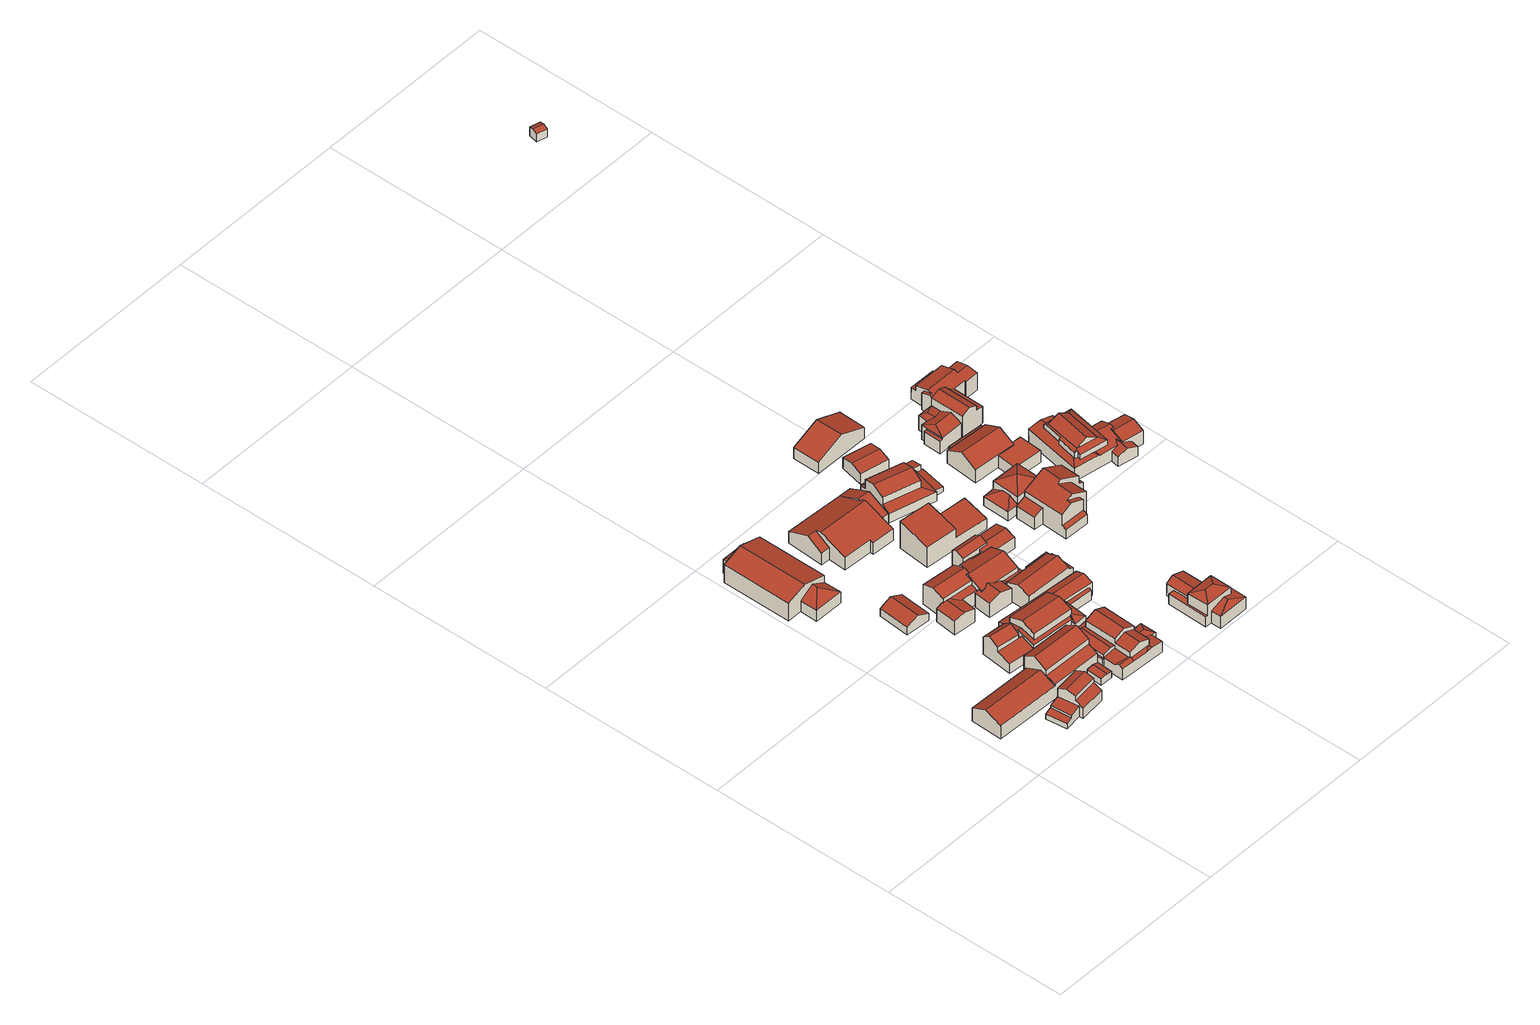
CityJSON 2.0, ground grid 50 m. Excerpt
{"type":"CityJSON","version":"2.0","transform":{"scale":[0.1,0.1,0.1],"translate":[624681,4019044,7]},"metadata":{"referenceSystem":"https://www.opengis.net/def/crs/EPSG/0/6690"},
"CityObjects":{
"building1":{"type":"Building","attributes":{"class":"3001","usage":"411","measuredHeight":6.4,"storeysAboveGround":9999,"RiverFloodingRiskAttribute.description":"2","RiverFloodingRiskAttribute.rank":"2","RiverFloodingRiskAttribute.depth":1.44,"RiverFloodingRiskAttribute.adminType":"2","RiverFloodingRiskAttribute.scale":"1","RiverFloodingRiskAttribute.duration":17,"BuildingDetailAttribute.buildingStructureType":"611","BuildingDetailAttribute.buildingStructureOrgType":"Null","BuildingDetailAttribute.urbanPlanType":"21","BuildingDetailAttribute.districtsAndZonesType":"Null","BuildingDetailAttribute.landUseType":"211","BuildingDetailAttribute.orgUsage":"6","BuildingDetailAttribute.specifiedBuildingCoverageRate":-9999,"BuildingDetailAttribute.specifiedFloorAreaRate":-9999,"BuildingDetailAttribute.surveyYear":2023,"BuildingIDAttribute.prefecture":"17","BuildingIDAttribute.city":"17206"},"geometry":[{"type":"Solid","lod":"2","boundaries":[[[[0,1,2,3,4,5]],[[6,7,8,9]],[[10,11,12,13]],[[14,15,16,17]],[[18,19,20,21]],[[22,23,21,20]],[[8,1,0,9]],[[1,8,7,12,11,23,22,2]],[[6,9,0,5,10,13]],[[7,6,13,12]],[[17,4,3,14]],[[15,14,3,2,22,20,19]],[[16,15,19,18]],[[16,18,21,23,11,10,5,4,17]]]],"semantics":{"surfaces":[{"type":"GroundSurface"},{"type":"RoofSurface"},{"type":"WallSurface"}],"values":[[0,1,1,1,1,1,2,2,2,2,2,2,2,2]]}}]},
"building2":{"type":"Building","attributes":{"class":"3001","usage":"411","measuredHeight":8.9,"storeysAboveGround":9999,"RiverFloodingRiskAttribute.description":"2","RiverFloodingRiskAttribute.rank":"2","RiverFloodingRiskAttribute.depth":1.57,"RiverFloodingRiskAttribute.adminType":"2","RiverFloodingRiskAttribute.scale":"1","RiverFloodingRiskAttribute.duration":17,"BuildingDetailAttribute.buildingStructureType":"611","BuildingDetailAttribute.buildingStructureOrgType":"Null","BuildingDetailAttribute.urbanPlanType":"21","BuildingDetailAttribute.districtsAndZonesType":"Null","BuildingDetailAttribute.landUseType":"211","BuildingDetailAttribute.orgUsage":"6","BuildingDetailAttribute.specifiedBuildingCoverageRate":-9999,"BuildingDetailAttribute.specifiedFloorAreaRate":-9999,"BuildingDetailAttribute.surveyYear":2023,"BuildingIDAttribute.prefecture":"17","BuildingIDAttribute.city":"17206"},"geometry":[{"type":"Solid","lod":"2","boundaries":[[[[24,25,26,27,28,29]],[[30,31,32,33]],[[34,35,36,37]],[[38,39,37,36]],[[40,41,30,33]],[[42,43,44,45]],[[34,25,24,35]],[[31,29,28,32]],[[41,45,44,38,36,35,24,29,31,30]],[[40,33,32,28,27]],[[43,42,26,25,34,37,39]],[[38,44,43,39]],[[26,42,45,41,40,27]]]],"semantics":{"surfaces":[{"type":"GroundSurface"},{"type":"RoofSurface"},{"type":"WallSurface"}],"values":[[0,1,1,1,1,1,2,2,2,2,2,2,2]]}}]},
"building3":{"type":"Building","attributes":{"class":"3001","usage":"422","measuredHeight":7.3,"storeysAboveGround":9999,"RiverFloodingRiskAttribute.description":"2","RiverFloodingRiskAttribute.rank":"2","RiverFloodingRiskAttribute.depth":1.65,"RiverFloodingRiskAttribute.adminType":"2","RiverFloodingRiskAttribute.scale":"1","RiverFloodingRiskAttribute.duration":17.1,"BuildingDetailAttribute.buildingStructureType":"611","BuildingDetailAttribute.buildingStructureOrgType":"Null","BuildingDetailAttribute.urbanPlanType":"21","BuildingDetailAttribute.districtsAndZonesType":"Null","BuildingDetailAttribute.landUseType":"214","BuildingDetailAttribute.orgUsage":"13","BuildingDetailAttribute.specifiedBuildingCoverageRate":-9999,"BuildingDetailAttribute.specifiedFloorAreaRate":-9999,"BuildingDetailAttribute.surveyYear":2023,"BuildingIDAttribute.prefecture":"17","BuildingIDAttribute.city":"17206"},"geometry":[{"type":"Solid","lod":"2","boundaries":[[[[46,47,48,49,50,51,52,53,54,55]],[[56,57,58]],[[59,60,61]],[[62,63,64]],[[65,66,61,60]],[[63,56,58,64]],[[67,68,69,70]],[[66,71,59,61]],[[70,72,73,67]],[[56,63,62,55,54,72,70,69,49,48,57]],[[71,52,51,59]],[[71,66,65,68,67,73,53,52]],[[55,62,64,46]],[[58,47,46,64]],[[59,51,50,60]],[[72,54,53,73]],[[65,60,50,49,69,68]],[[57,48,47,58]]]],"semantics":{"surfaces":[{"type":"GroundSurface"},{"type":"RoofSurface"},{"type":"WallSurface"}],"values":[[0,1,1,1,1,1,1,1,1,2,2,2,2,2,2,2,2,2]]}}]},
"building4":{"type":"Building","attributes":{"class":"3001","usage":"411","measuredHeight":3.7,"storeysAboveGround":9999,"RiverFloodingRiskAttribute.description":"2","RiverFloodingRiskAttribute.rank":"2","RiverFloodingRiskAttribute.depth":1.78,"RiverFloodingRiskAttribute.adminType":"2","RiverFloodingRiskAttribute.scale":"1","RiverFloodingRiskAttribute.duration":17.9,"BuildingDetailAttribute.buildingStructureType":"611","BuildingDetailAttribute.buildingStructureOrgType":"Null","BuildingDetailAttribute.urbanPlanType":"21","BuildingDetailAttribute.districtsAndZonesType":"Null","BuildingDetailAttribute.landUseType":"211","BuildingDetailAttribute.orgUsage":"6","BuildingDetailAttribute.specifiedBuildingCoverageRate":-9999,"BuildingDetailAttribute.specifiedFloorAreaRate":-9999,"BuildingDetailAttribute.surveyYear":2023,"BuildingIDAttribute.prefecture":"17","BuildingIDAttribute.city":"17206"},"geometry":[{"type":"Solid","lod":"2","boundaries":[[[[74,75,76,77]],[[78,79,80,81]],[[82,83,81,80]],[[76,78,81,83,77]],[[78,76,75,79]],[[80,79,75,74,82]],[[82,74,77,83]]]],"semantics":{"surfaces":[{"type":"GroundSurface"},{"type":"RoofSurface"},{"type":"WallSurface"}],"values":[[0,1,1,2,2,2,2]]}}]},
"building5":{"type":"Building","attributes":{"class":"3001","usage":"411","measuredHeight":2.2,"storeysAboveGround":9999,"RiverFloodingRiskAttribute.description":"2","RiverFloodingRiskAttribute.rank":"2","RiverFloodingRiskAttribute.depth":1.41,"RiverFloodingRiskAttribute.adminType":"2","RiverFloodingRiskAttribute.scale":"1","RiverFloodingRiskAttribute.duration":16.7,"BuildingDetailAttribute.buildingStructureType":"611","BuildingDetailAttribute.buildingStructureOrgType":"Null","BuildingDetailAttribute.urbanPlanType":"21","BuildingDetailAttribute.districtsAndZonesType":"Null","BuildingDetailAttribute.landUseType":"211","BuildingDetailAttribute.orgUsage":"6","BuildingDetailAttribute.specifiedBuildingCoverageRate":-9999,"BuildingDetailAttribute.specifiedFloorAreaRate":-9999,"BuildingDetailAttribute.surveyYear":2023,"BuildingIDAttribute.prefecture":"17","BuildingIDAttribute.city":"17206"},"geometry":[{"type":"Solid","lod":"2","boundaries":[[[[84,85,86,87]],[[88,89,90,91]],[[92,93,91,90]],[[88,86,85,89]],[[92,84,87,93]],[[86,88,91,93,87]],[[90,89,85,84,92]]]],"semantics":{"surfaces":[{"type":"GroundSurface"},{"type":"RoofSurface"},{"type":"WallSurface"}],"values":[[0,1,1,2,2,2,2]]}}]},
"building6":{"type":"Building","attributes":{"class":"Null","usage":"461","measuredHeight":7.3,"storeysAboveGround":9999,"RiverFloodingRiskAttribute.description":"2","RiverFloodingRiskAttribute.rank":"2","RiverFloodingRiskAttribute.depth":1.42,"RiverFloodingRiskAttribute.adminType":"2","RiverFloodingRiskAttribute.scale":"1","RiverFloodingRiskAttribute.duration":17.2,"BuildingDetailAttribute.buildingStructureType":"611","BuildingDetailAttribute.buildingStructureOrgType":"Null","BuildingDetailAttribute.urbanPlanType":"21","BuildingDetailAttribute.districtsAndZonesType":"Null","BuildingDetailAttribute.landUseType":"211","BuildingDetailAttribute.orgUsage":"Null","BuildingDetailAttribute.specifiedBuildingCoverageRate":-9999,"BuildingDetailAttribute.specifiedFloorAreaRate":-9999,"BuildingDetailAttribute.surveyYear":2023,"BuildingIDAttribute.prefecture":"17","BuildingIDAttribute.city":"17206"},"geometry":[{"type":"Solid","lod":"2","boundaries":[[[[94,95,96,97,98,99,100,101,102,103,104,105,106,107,108,109,110,111]],[[112,113,114,115,116,117]],[[118,119,120,121,122,123,124,125]],[[126,127,128,129]],[[130,118,125,131,132]],[[133,134,129,128]],[[135,136,137,138]],[[139,140,141,142]],[[143,144,145,146,147]],[[148,149,150,151,152]],[[147,146,153,154]],[[132,142,141,130]],[[121,120,155,156,114,157]],[[139,158,112,117,140]],[[159,160,138,137]],[[110,109,113,112,158]],[[133,119,118,130,141,134]],[[126,116,115,156,155,127]],[[132,99,98,142]],[[150,149,124,123,106,105]],[[147,95,94,143]],[[135,103,102,136]],[[96,95,147,154]],[[156,115,114]],[[114,113,109,108,157]],[[107,122,121,157,108]],[[149,148,101,100,131,125,124]],[[101,148,152,159,137,136,102]],[[160,151,104,103,135,138]],[[152,151,160,159]],[[140,117,116,126,129,134,141]],[[153,97,96,154]],[[111,144,143,94]],[[146,145,139,142,98,97,153]],[[120,119,133,128,127,155]],[[104,151,150,105]],[[123,122,107,106]],[[131,100,99,132]],[[158,139,145,144,111,110]]]],"semantics":{"surfaces":[{"type":"GroundSurface"},{"type":"RoofSurface"},{"type":"WallSurface"}],"values":[[0,1,1,1,1,1,1,1,1,1,1,1,1,1,1,2,2,2,2,2,2,2,2,2,2,2,2,2,2,2,2,2,2,2,2,2,2,2,2]]}}]},
"building7":{"type":"Building","attributes":{"class":"3001","usage":"461","measuredHeight":7.5,"storeysAboveGround":9999,"RiverFloodingRiskAttribute.description":"2","RiverFloodingRiskAttribute.rank":"2","RiverFloodingRiskAttribute.depth":1.4,"RiverFloodingRiskAttribute.adminType":"2","RiverFloodingRiskAttribute.scale":"1","RiverFloodingRiskAttribute.duration":16.7,"BuildingDetailAttribute.buildingStructureType":"611","BuildingDetailAttribute.buildingStructureOrgType":"Null","BuildingDetailAttribute.urbanPlanType":"21","BuildingDetailAttribute.districtsAndZonesType":"Null","BuildingDetailAttribute.landUseType":"211","BuildingDetailAttribute.orgUsage":"Null","BuildingDetailAttribute.specifiedBuildingCoverageRate":-9999,"BuildingDetailAttribute.specifiedFloorAreaRate":-9999,"BuildingDetailAttribute.surveyYear":2023,"BuildingIDAttribute.prefecture":"17","BuildingIDAttribute.city":"17206"},"geometry":[{"type":"Solid","lod":"2","boundaries":[[[[161,162,163,164,165,166,167,168,169,170,171,172]],[[173,174,175,176]],[[177,178,179,180,181]],[[182,183,184,185]],[[183,186,187,184]],[[188,189,190,191,192]],[[193,194,195,196]],[[197,198,199,200,201,202]],[[203,204,205,206,207,208]],[[209,210,211,212,213]],[[197,202,214,215,216,217,218,219,220,179,178,221,222]],[[213,223,224,209]],[[225,226,207,206]],[[217,216,188,192]],[[196,227,228,193]],[[190,211,210,229,191]],[[219,230,181,180,220]],[[181,230,177]],[[204,201,200,205]],[[230,219,172,171]],[[175,165,164,176]],[[222,168,167,198,197]],[[192,191,229,162,161,218,217]],[[187,186,195,194,203,208,223,213,212]],[[162,229,210,209,224,226,225,199,198,167,166,174,173,163]],[[223,208,207,226,224]],[[182,185,215,214,228,227]],[[174,166,165,175]],[[200,199,225,206,205]],[[190,189,212,211]],[[204,203,194,193,228,214,202,201]],[[163,173,176,164]],[[168,222,221,169]],[[221,178,177,170,169]],[[172,219,218,161]],[[183,182,227,196,195,186]],[[230,171,170,177]],[[184,187,212,189,188,216,215,185]],[[179,220,180]]]],"semantics":{"surfaces":[{"type":"GroundSurface"},{"type":"RoofSurface"},{"type":"WallSurface"}],"values":[[0,1,1,1,1,1,1,1,1,1,1,1,1,1,1,1,1,1,2,2,2,2,2,2,2,2,2,2,2,2,2,2,2,2,2,2,2,2,2]]}}]},
"building8":{"type":"Building","attributes":{"class":"3001","usage":"411","measuredHeight":7.2,"storeysAboveGround":9999,"RiverFloodingRiskAttribute.description":"2","RiverFloodingRiskAttribute.rank":"2","RiverFloodingRiskAttribute.depth":1.48,"RiverFloodingRiskAttribute.adminType":"2","RiverFloodingRiskAttribute.scale":"1","RiverFloodingRiskAttribute.duration":17.2,"BuildingDetailAttribute.buildingStructureType":"611","BuildingDetailAttribute.buildingStructureOrgType":"Null","BuildingDetailAttribute.urbanPlanType":"21","BuildingDetailAttribute.districtsAndZonesType":"Null","BuildingDetailAttribute.landUseType":"211","BuildingDetailAttribute.orgUsage":"6","BuildingDetailAttribute.specifiedBuildingCoverageRate":-9999,"BuildingDetailAttribute.specifiedFloorAreaRate":-9999,"BuildingDetailAttribute.surveyYear":2023,"BuildingIDAttribute.prefecture":"17","BuildingIDAttribute.city":"17206"},"geometry":[{"type":"Solid","lod":"2","boundaries":[[[[231,232,233,234,235,236,237,238,239,240,241,242,243,244,245,246,247,248,249,250,251,252,253,254]],[[255,256,257,258]],[[259,260,261,262]],[[263,264,265,257,256,266,267]],[[268,269,270,271,272,273,274]],[[275,276,277,263,267,278,279,280,281,282,283,284,285,286]],[[287,288,289,290,271,270,291,292,293,294]],[[295,296,297,298]],[[290,289,299,300,301,302]],[[303,304,305,306,307,308]],[[303,308,309,310,311,312]],[[313,314,255,258]],[[307,306,315,316]],[[273,317,318,319,320,321,274]],[[299,322,323,300]],[[268,274,321,324,325]],[[326,327,262,261]],[[297,296,328,329,278,267,266,330]],[[329,328,327,326,250,249]],[[303,312,240,239,304]],[[330,266,254,253]],[[328,296,295,259,262,327]],[[310,309,301,300,323,243,242]],[[321,320,234,233,324]],[[314,313,325,324,233,232]],[[272,317,273]],[[275,286,287,294]],[[252,251,260,259,295,298]],[[316,302,301,309,308,307]],[[326,261,260,251,250]],[[279,248,247,280]],[[325,313,258,257,265,269,268]],[[311,241,240,312]],[[271,290,302,316,315,237,236,318,317,272]],[[330,253,252,298,297]],[[281,280,247,246]],[[286,285,288,287]],[[231,254,266,256]],[[270,269,265,264,291]],[[310,242,241,311]],[[277,276,293,292]],[[319,235,234,320]],[[238,305,304,239]],[[306,305,238,237,315]],[[329,249,248,279,278]],[[244,283,282,245]],[[318,236,235,319]],[[255,314,232,231,256]],[[276,275,294,293]],[[264,263,277,292,291]],[[282,281,246,245]],[[322,299,289,288,285,284]],[[322,284,283,244,243,323]]]],"semantics":{"surfaces":[{"type":"GroundSurface"},{"type":"RoofSurface"},{"type":"WallSurface"}],"values":[[0,1,1,1,1,1,1,1,1,1,1,1,1,1,1,1,1,1,2,2,2,2,2,2,2,2,2,2,2,2,2,2,2,2,2,2,2,2,2,2,2,2,2,2,2,2,2,2,2,2,2,2,2]]}}]},
"building9":{"type":"Building","attributes":{"class":"3001","usage":"411","measuredHeight":6.5,"storeysAboveGround":9999,"RiverFloodingRiskAttribute.description":"2","RiverFloodingRiskAttribute.rank":"2","RiverFloodingRiskAttribute.depth":1.47,"RiverFloodingRiskAttribute.adminType":"2","RiverFloodingRiskAttribute.scale":"1","RiverFloodingRiskAttribute.duration":17.1,"BuildingDetailAttribute.buildingStructureType":"611","BuildingDetailAttribute.buildingStructureOrgType":"Null","BuildingDetailAttribute.urbanPlanType":"21","BuildingDetailAttribute.districtsAndZonesType":"Null","BuildingDetailAttribute.landUseType":"211","BuildingDetailAttribute.orgUsage":"6","BuildingDetailAttribute.specifiedBuildingCoverageRate":-9999,"BuildingDetailAttribute.specifiedFloorAreaRate":-9999,"BuildingDetailAttribute.surveyYear":2023,"BuildingIDAttribute.prefecture":"17","BuildingIDAttribute.city":"17206"},"geometry":[{"type":"Solid","lod":"2","boundaries":[[[[331,332,333,334,335,336,337,338,339,340]],[[341,342,343,344]],[[345,346,347,348,349,350,351,343]],[[348,352,353,354,355,349]],[[356,347,346,357]],[[344,351,350,358,359,341]],[[343,351,344]],[[357,346,345,339,338]],[[348,347,356,337,336,352]],[[358,332,331,359]],[[354,334,333,355]],[[358,350,349,355,333,332]],[[339,345,343,342,340]],[[354,353,335,334]],[[359,331,340,342,341]],[[337,356,357,338]],[[353,352,336,335]]]],"semantics":{"surfaces":[{"type":"GroundSurface"},{"type":"RoofSurface"},{"type":"WallSurface"}],"values":[[0,1,1,1,1,1,2,2,2,2,2,2,2,2,2,2,2]]}}]},
"building10":{"type":"Building","attributes":{"class":"Null","usage":"461","measuredHeight":6.3,"storeysAboveGround":9999,"RiverFloodingRiskAttribute.description":"2","RiverFloodingRiskAttribute.rank":"2","RiverFloodingRiskAttribute.depth":1.65,"RiverFloodingRiskAttribute.adminType":"2","RiverFloodingRiskAttribute.scale":"1","RiverFloodingRiskAttribute.duration":16.9,"BuildingDetailAttribute.buildingStructureType":"611","BuildingDetailAttribute.buildingStructureOrgType":"Null","BuildingDetailAttribute.urbanPlanType":"21","BuildingDetailAttribute.districtsAndZonesType":"Null","BuildingDetailAttribute.landUseType":"211","BuildingDetailAttribute.orgUsage":"Null","BuildingDetailAttribute.specifiedBuildingCoverageRate":-9999,"BuildingDetailAttribute.specifiedFloorAreaRate":-9999,"BuildingDetailAttribute.surveyYear":2023,"BuildingIDAttribute.prefecture":"17","BuildingIDAttribute.city":"17206"},"geometry":[{"type":"Solid","lod":"2","boundaries":[[[[360,361,362,363,364,365]],[[366,367,368,369]],[[370,371,372,373,374,375,371]],[[373,376,377,378,377,379,374]],[[380,381,382,383]],[[361,368,367,383,382,362]],[[362,382,381,372,371,375,363]],[[377,376,380,383,367,366,365,364,379]],[[368,361,360,369]],[[381,380,376,373,372]],[[363,375,374,379,364]],[[365,366,369,360]]]],"semantics":{"surfaces":[{"type":"GroundSurface"},{"type":"RoofSurface"},{"type":"WallSurface"}],"values":[[0,1,1,1,1,2,2,2,2,2,2,2]]}}]},
"building11":{"type":"Building","attributes":{"class":"Null","usage":"461","measuredHeight":8,"storeysAboveGround":9999,"RiverFloodingRiskAttribute.description":"2","RiverFloodingRiskAttribute.rank":"2","RiverFloodingRiskAttribute.depth":1.37,"RiverFloodingRiskAttribute.adminType":"2","RiverFloodingRiskAttribute.scale":"1","RiverFloodingRiskAttribute.duration":17.2,"BuildingDetailAttribute.buildingStructureType":"611","BuildingDetailAttribute.buildingStructureOrgType":"Null","BuildingDetailAttribute.urbanPlanType":"21","BuildingDetailAttribute.districtsAndZonesType":"Null","BuildingDetailAttribute.landUseType":"211","BuildingDetailAttribute.orgUsage":"Null","BuildingDetailAttribute.specifiedBuildingCoverageRate":-9999,"BuildingDetailAttribute.specifiedFloorAreaRate":-9999,"BuildingDetailAttribute.surveyYear":2023,"BuildingIDAttribute.prefecture":"17","BuildingIDAttribute.city":"17206"},"geometry":[{"type":"Solid","lod":"2","boundaries":[[[[384,385,386,387,388,389]],[[390,391,392,393]],[[394,395,396,397]],[[390,395,394,384,389,391]],[[395,390,393,387,386,396]],[[392,388,387,393]],[[396,386,385,397]],[[391,389,388,392]],[[384,394,397,385]]]],"semantics":{"surfaces":[{"type":"GroundSurface"},{"type":"RoofSurface"},{"type":"WallSurface"}],"values":[[0,1,1,2,2,2,2,2,2]]}}]},
"building12":{"type":"Building","attributes":{"class":"3001","usage":"411","measuredHeight":7,"storeysAboveGround":9999,"RiverFloodingRiskAttribute.description":"2","RiverFloodingRiskAttribute.rank":"2","RiverFloodingRiskAttribute.depth":1.22,"RiverFloodingRiskAttribute.adminType":"2","RiverFloodingRiskAttribute.scale":"1","RiverFloodingRiskAttribute.duration":16.2,"BuildingDetailAttribute.buildingStructureType":"611","BuildingDetailAttribute.buildingStructureOrgType":"Null","BuildingDetailAttribute.urbanPlanType":"21","BuildingDetailAttribute.districtsAndZonesType":"Null","BuildingDetailAttribute.landUseType":"211","BuildingDetailAttribute.orgUsage":"6","BuildingDetailAttribute.specifiedBuildingCoverageRate":-9999,"BuildingDetailAttribute.specifiedFloorAreaRate":-9999,"BuildingDetailAttribute.surveyYear":2023,"BuildingIDAttribute.prefecture":"17","BuildingIDAttribute.city":"17206"},"geometry":[{"type":"Solid","lod":"2","boundaries":[[[[398,399,400,401,402,403,404,405,406,407]],[[408,409,410]],[[411,412,413,414,415]],[[409,416,417,410]],[[418,419,420,421]],[[420,422,421]],[[423,408,410,417]],[[424,425,426,427,428,429]],[[416,423,417]],[[422,413,412,430,418,421]],[[414,431,432,433,415]],[[432,434,435,433]],[[427,400,399,428]],[[422,406,405,413]],[[405,404,414,413]],[[426,425,435,434,402,401]],[[431,414,404,403]],[[424,429,409,408]],[[402,434,432,431,403]],[[420,407,406,422]],[[419,418,430,416,409,429,428,399,398]],[[426,401,400,427]],[[420,419,398,407]],[[412,411,423,416,430]],[[423,411,415,433,435,425,424,408]]]],"semantics":{"surfaces":[{"type":"GroundSurface"},{"type":"RoofSurface"},{"type":"WallSurface"}],"values":[[0,1,1,1,1,1,1,1,1,1,1,1,2,2,2,2,2,2,2,2,2,2,2,2,2]]}}]},
"building13":{"type":"Building","attributes":{"class":"3001","usage":"411","measuredHeight":6.7,"storeysAboveGround":9999,"RiverFloodingRiskAttribute.description":"2","RiverFloodingRiskAttribute.rank":"2","RiverFloodingRiskAttribute.depth":1.56,"RiverFloodingRiskAttribute.adminType":"2","RiverFloodingRiskAttribute.scale":"1","RiverFloodingRiskAttribute.duration":17.1,"BuildingDetailAttribute.buildingStructureType":"611","BuildingDetailAttribute.buildingStructureOrgType":"Null","BuildingDetailAttribute.urbanPlanType":"21","BuildingDetailAttribute.districtsAndZonesType":"Null","BuildingDetailAttribute.landUseType":"211","BuildingDetailAttribute.orgUsage":"6","BuildingDetailAttribute.specifiedBuildingCoverageRate":-9999,"BuildingDetailAttribute.specifiedFloorAreaRate":-9999,"BuildingDetailAttribute.surveyYear":2023,"BuildingIDAttribute.prefecture":"17","BuildingIDAttribute.city":"17206"},"geometry":[{"type":"Solid","lod":"2","boundaries":[[[[436,437,438,439,440,441,442,443]],[[444,445,446,447]],[[448,449,450,451,452,453]],[[454,455,447,446]],[[451,456,457,458,452]],[[459,460,461,462,463,449,448,464]],[[465,466,467,468,469,470]],[[450,449,463]],[[448,453,466,465,464]],[[462,461,455,454]],[[467,466,453,452,441,440]],[[458,442,441,452]],[[467,440,439,468]],[[461,460,443,442,458,457,444,447,455]],[[437,470,469,438]],[[444,457,456,445]],[[468,439,438,469]],[[446,445,456,451,450,463,462,454]],[[459,436,443,460]],[[464,465,470,437,436,459]]]],"semantics":{"surfaces":[{"type":"GroundSurface"},{"type":"RoofSurface"},{"type":"WallSurface"}],"values":[[0,1,1,1,1,1,1,1,2,2,2,2,2,2,2,2,2,2,2,2]]}}]},
"building14":{"type":"Building","attributes":{"class":"3001","usage":"411","measuredHeight":3.9,"storeysAboveGround":9999,"RiverFloodingRiskAttribute.description":"2","RiverFloodingRiskAttribute.rank":"2","RiverFloodingRiskAttribute.depth":1.57,"RiverFloodingRiskAttribute.adminType":"2","RiverFloodingRiskAttribute.scale":"1","RiverFloodingRiskAttribute.duration":18,"BuildingDetailAttribute.buildingStructureType":"611","BuildingDetailAttribute.buildingStructureOrgType":"Null","BuildingDetailAttribute.urbanPlanType":"21","BuildingDetailAttribute.districtsAndZonesType":"Null","BuildingDetailAttribute.landUseType":"211","BuildingDetailAttribute.orgUsage":"6","BuildingDetailAttribute.specifiedBuildingCoverageRate":-9999,"BuildingDetailAttribute.specifiedFloorAreaRate":-9999,"BuildingDetailAttribute.surveyYear":2023,"BuildingIDAttribute.prefecture":"17","BuildingIDAttribute.city":"17206"},"geometry":[{"type":"Solid","lod":"2","boundaries":[[[[471,472,473,474]],[[475,476,477,478]],[[479,480,478,477]],[[475,473,472,476]],[[479,471,474,480]],[[479,477,476,472,471]],[[474,473,475,478,480]]]],"semantics":{"surfaces":[{"type":"GroundSurface"},{"type":"RoofSurface"},{"type":"WallSurface"}],"values":[[0,1,1,2,2,2,2]]}}]},
"building15":{"type":"Building","attributes":{"class":"3001","usage":"411","measuredHeight":6.3,"storeysAboveGround":9999,"RiverFloodingRiskAttribute.description":"2","RiverFloodingRiskAttribute.rank":"2","RiverFloodingRiskAttribute.depth":1.56,"RiverFloodingRiskAttribute.adminType":"2","RiverFloodingRiskAttribute.scale":"1","RiverFloodingRiskAttribute.duration":18,"BuildingDetailAttribute.buildingStructureType":"611","BuildingDetailAttribute.buildingStructureOrgType":"Null","BuildingDetailAttribute.urbanPlanType":"21","BuildingDetailAttribute.districtsAndZonesType":"Null","BuildingDetailAttribute.landUseType":"202","BuildingDetailAttribute.orgUsage":"6","BuildingDetailAttribute.specifiedBuildingCoverageRate":-9999,"BuildingDetailAttribute.specifiedFloorAreaRate":-9999,"BuildingDetailAttribute.surveyYear":2023,"BuildingIDAttribute.prefecture":"17","BuildingIDAttribute.city":"17206"},"geometry":[{"type":"Solid","lod":"2","boundaries":[[[[481,482,483,484]],[[485,486,487,488]],[[489,490,488,487]],[[489,482,481,490]],[[485,484,483,486]],[[482,489,487,486,483]],[[488,490,481,484,485]]]],"semantics":{"surfaces":[{"type":"GroundSurface"},{"type":"RoofSurface"},{"type":"WallSurface"}],"values":[[0,1,1,2,2,2,2]]}}]},
"building16":{"type":"Building","attributes":{"class":"Null","usage":"461","measuredHeight":6.9,"storeysAboveGround":9999,"RiverFloodingRiskAttribute.description":"2","RiverFloodingRiskAttribute.rank":"2","RiverFloodingRiskAttribute.depth":1.11,"RiverFloodingRiskAttribute.adminType":"2","RiverFloodingRiskAttribute.scale":"1","RiverFloodingRiskAttribute.duration":16,"BuildingDetailAttribute.buildingStructureType":"611","BuildingDetailAttribute.buildingStructureOrgType":"Null","BuildingDetailAttribute.urbanPlanType":"21","BuildingDetailAttribute.districtsAndZonesType":"Null","BuildingDetailAttribute.landUseType":"211","BuildingDetailAttribute.orgUsage":"Null","BuildingDetailAttribute.specifiedBuildingCoverageRate":-9999,"BuildingDetailAttribute.specifiedFloorAreaRate":-9999,"BuildingDetailAttribute.surveyYear":2023,"BuildingIDAttribute.prefecture":"17","BuildingIDAttribute.city":"17206"},"geometry":[{"type":"Solid","lod":"2","boundaries":[[[[491,492,493,494]],[[495,496,497]],[[498,499,497]],[[500,501,502,503]],[[504,503,502]],[[500,505,501]],[[496,498,497]],[[499,495,497]],[[504,502,492,491,499,498]],[[496,505,500,503,504,498]],[[493,501,505,496,495,494]],[[499,491,494,495]],[[501,493,492,502]]]],"semantics":{"surfaces":[{"type":"GroundSurface"},{"type":"RoofSurface"},{"type":"WallSurface"}],"values":[[0,1,1,1,1,1,1,1,2,2,2,2,2]]}}]},
"building17":{"type":"Building","attributes":{"class":"Null","usage":"461","measuredHeight":9.3,"storeysAboveGround":9999,"RiverFloodingRiskAttribute.description":"2","RiverFloodingRiskAttribute.rank":"2","RiverFloodingRiskAttribute.depth":1.19,"RiverFloodingRiskAttribute.adminType":"2","RiverFloodingRiskAttribute.scale":"1","RiverFloodingRiskAttribute.duration":16,"BuildingDetailAttribute.buildingStructureType":"611","BuildingDetailAttribute.buildingStructureOrgType":"Null","BuildingDetailAttribute.urbanPlanType":"21","BuildingDetailAttribute.districtsAndZonesType":"Null","BuildingDetailAttribute.landUseType":"211","BuildingDetailAttribute.orgUsage":"Null","BuildingDetailAttribute.specifiedBuildingCoverageRate":-9999,"BuildingDetailAttribute.specifiedFloorAreaRate":-9999,"BuildingDetailAttribute.surveyYear":2023,"BuildingIDAttribute.prefecture":"17","BuildingIDAttribute.city":"17206"},"geometry":[{"type":"Solid","lod":"2","boundaries":[[[[506,507,508,509,510,511,512,513,514,515]],[[516,517,518,519]],[[520,521,522,523]],[[524,525,526,527]],[[528,529,530,531]],[[532,533,518,517,520,523,534,535]],[[536,537,538,539]],[[534,540,541,535]],[[529,540,534,523,522,507,506,530]],[[520,517,516,509,508,521]],[[512,524,527,513]],[[525,532,535,541,528,531,515,514,526]],[[526,514,513,527]],[[511,538,537,533,532,525,524,512]],[[538,511,510,539]],[[509,516,519,536,539,510]],[[508,507,522,521]],[[530,506,515,531]],[[529,528,541,540]],[[537,536,519,518,533]]]],"semantics":{"surfaces":[{"type":"GroundSurface"},{"type":"RoofSurface"},{"type":"WallSurface"}],"values":[[0,1,1,1,1,1,1,1,2,2,2,2,2,2,2,2,2,2,2,2]]}}]},
"building18":{"type":"Building","attributes":{"class":"3001","usage":"411","measuredHeight":6.2,"storeysAboveGround":9999,"RiverFloodingRiskAttribute.description":"2","RiverFloodingRiskAttribute.rank":"2","RiverFloodingRiskAttribute.depth":1.23,"RiverFloodingRiskAttribute.adminType":"2","RiverFloodingRiskAttribute.scale":"1","RiverFloodingRiskAttribute.duration":16.6,"BuildingDetailAttribute.buildingStructureType":"611","BuildingDetailAttribute.buildingStructureOrgType":"Null","BuildingDetailAttribute.urbanPlanType":"21","BuildingDetailAttribute.districtsAndZonesType":"Null","BuildingDetailAttribute.landUseType":"211","BuildingDetailAttribute.orgUsage":"6","BuildingDetailAttribute.specifiedBuildingCoverageRate":-9999,"BuildingDetailAttribute.specifiedFloorAreaRate":-9999,"BuildingDetailAttribute.surveyYear":2023,"BuildingIDAttribute.prefecture":"17","BuildingIDAttribute.city":"17206"},"geometry":[{"type":"Solid","lod":"2","boundaries":[[[[542,543,544,545,546,547,548,549,550,551]],[[552,553,554,555]],[[556,557,558,559]],[[560,561,562,563,564,565]],[[566,567,555,554]],[[563,562,567,566,549,548]],[[564,547,546,565]],[[544,561,560,545]],[[558,543,542,559]],[[563,548,547,564]],[[549,566,554,553,550]],[[543,558,557,552,555,567,562,561,544]],[[565,546,545,560]],[[552,557,556,551,550,553]],[[551,556,559,542]]]],"semantics":{"surfaces":[{"type":"GroundSurface"},{"type":"RoofSurface"},{"type":"WallSurface"}],"values":[[0,1,1,1,1,2,2,2,2,2,2,2,2,2,2]]}}]},
"building19":{"type":"Building","attributes":{"class":"Null","usage":"461","measuredHeight":7.6,"storeysAboveGround":9999,"RiverFloodingRiskAttribute.description":"2","RiverFloodingRiskAttribute.rank":"2","RiverFloodingRiskAttribute.depth":1.36,"RiverFloodingRiskAttribute.adminType":"2","RiverFloodingRiskAttribute.scale":"1","RiverFloodingRiskAttribute.duration":18.5,"BuildingDetailAttribute.buildingStructureType":"611","BuildingDetailAttribute.buildingStructureOrgType":"Null","BuildingDetailAttribute.urbanPlanType":"21","BuildingDetailAttribute.districtsAndZonesType":"Null","BuildingDetailAttribute.landUseType":"211","BuildingDetailAttribute.orgUsage":"Null","BuildingDetailAttribute.specifiedBuildingCoverageRate":-9999,"BuildingDetailAttribute.specifiedFloorAreaRate":-9999,"BuildingDetailAttribute.surveyYear":2023,"BuildingIDAttribute.prefecture":"17","BuildingIDAttribute.city":"17206"},"geometry":[{"type":"Solid","lod":"2","boundaries":[[[[568,569,570,571,572,573,574,575,576,577,578,579,580,581,582,583,584,585,586,587,588,589]],[[590,591,592,593]],[[594,595,596,597,598,599]],[[600,601,602]],[[600,602,597,596]],[[603,604,605,606]],[[607,608,609,605,604,591,590,610,611,612,613,614,615,616]],[[617,618,619,620]],[[621,595,594,622]],[[602,601,598,597]],[[623,624,616,615,625]],[[626,627,628,629]],[[630,631,620,619]],[[610,632,633,611]],[[599,622,594]],[[634,635,636,637]],[[585,603,606,586]],[[578,612,611,633,579]],[[627,583,582,628]],[[626,629,581,580,632,610,590,593]],[[627,626,593,592,584,583]],[[628,582,581,629]],[[636,573,572,637]],[[595,621,571,570,631,630,600,596]],[[577,576,598,601]],[[617,623,625,614,613,618]],[[607,616,568,589]],[[608,588,587,609]],[[616,624,569,568]],[[569,624,623,617,620,631,570]],[[635,574,573,636]],[[607,589,588,608]],[[632,580,579,633]],[[635,634,622,599,575,574]],[[599,598,576,575]],[[634,637,572,571,621,622]],[[591,604,603,585,584,592]],[[615,614,625]],[[600,630,619,618,613,612,578,577,601]],[[587,586,606,605,609]]]],"semantics":{"surfaces":[{"type":"GroundSurface"},{"type":"RoofSurface"},{"type":"WallSurface"}],"values":[[0,1,1,1,1,1,1,1,1,1,1,1,1,1,1,1,2,2,2,2,2,2,2,2,2,2,2,2,2,2,2,2,2,2,2,2,2,2,2,2]]}}]},
"building20":{"type":"Building","attributes":{"class":"3001","usage":"411","measuredHeight":7.9,"storeysAboveGround":9999,"RiverFloodingRiskAttribute.description":"2","RiverFloodingRiskAttribute.rank":"2","RiverFloodingRiskAttribute.depth":1.13,"RiverFloodingRiskAttribute.adminType":"2","RiverFloodingRiskAttribute.scale":"1","RiverFloodingRiskAttribute.duration":15.4,"BuildingDetailAttribute.buildingStructureType":"611","BuildingDetailAttribute.buildingStructureOrgType":"Null","BuildingDetailAttribute.urbanPlanType":"21","BuildingDetailAttribute.districtsAndZonesType":"Null","BuildingDetailAttribute.landUseType":"211","BuildingDetailAttribute.orgUsage":"6","BuildingDetailAttribute.specifiedBuildingCoverageRate":-9999,"BuildingDetailAttribute.specifiedFloorAreaRate":-9999,"BuildingDetailAttribute.surveyYear":2023,"BuildingIDAttribute.prefecture":"17","BuildingIDAttribute.city":"17206"},"geometry":[{"type":"Solid","lod":"2","boundaries":[[[[638,639,640,641,642,643,644,645,646,647,648,649,650,651]],[[652,653,654,655,656]],[[657,658,659,660,661,662,663]],[[664,665,666,667]],[[668,669,670,671]],[[672,673,674,675,676,677]],[[676,675,678,679]],[[656,680,681,682,683,652]],[[674,684,685,686,687,675]],[[688,689,690,691]],[[686,692,693,687]],[[694,695,696,697]],[[687,693,679,678]],[[698,699,669,668,700,701,702,653,652,683]],[[703,704,705,691,690]],[[694,697,706,663,662,707,708,709]],[[699,698,665,664,710,711]],[[701,658,657]],[[712,677,676,693,692]],[[663,706,649,648]],[[662,661,674,673,707]],[[666,682,681,644,643,667]],[[656,655,646,645,680]],[[701,657,702]],[[700,686,685,659,658,701]],[[675,687,678]],[[685,684,660,659]],[[651,688,691,638]],[[641,711,710,642]],[[650,649,706,697,696]],[[684,674,661,660]],[[651,650,696,695,689,688]],[[694,709,712,692,703,690,689,695]],[[657,663,648,647,654,653,702]],[[669,699,711,641,640,670]],[[654,647,646,655]],[[709,708,672,677,712]],[[705,639,638,691]],[[686,700,668,671,704,703,692]],[[665,698,683,682,666]],[[644,681,680,645]],[[705,704,671,670,640,639]],[[708,707,673,672]],[[667,643,642,710,664]],[[693,676,679]]]],"semantics":{"surfaces":[{"type":"GroundSurface"},{"type":"RoofSurface"},{"type":"WallSurface"}],"values":[[0,1,1,1,1,1,1,1,1,1,1,1,1,1,1,1,1,1,1,2,2,2,2,2,2,2,2,2,2,2,2,2,2,2,2,2,2,2,2,2,2,2,2,2,2]]}}]},
"building21":{"type":"Building","attributes":{"class":"3001","usage":"461","measuredHeight":3,"storeysAboveGround":9999,"RiverFloodingRiskAttribute.description":"2","RiverFloodingRiskAttribute.rank":"3","RiverFloodingRiskAttribute.depth":3.41,"RiverFloodingRiskAttribute.adminType":"2","RiverFloodingRiskAttribute.scale":"2","BuildingDetailAttribute.buildingStructureType":"611","BuildingDetailAttribute.buildingStructureOrgType":"Null","BuildingDetailAttribute.urbanPlanType":"21","BuildingDetailAttribute.districtsAndZonesType":"Null","BuildingDetailAttribute.landUseType":"205","BuildingDetailAttribute.orgUsage":"Null","BuildingDetailAttribute.specifiedBuildingCoverageRate":-9999,"BuildingDetailAttribute.specifiedFloorAreaRate":-9999,"BuildingDetailAttribute.surveyYear":2023,"BuildingIDAttribute.prefecture":"17","BuildingIDAttribute.city":"17206"},"geometry":[{"type":"Solid","lod":"2","boundaries":[[[[713,714,715,716]],[[717,718,719,720]],[[721,722,720,719]],[[721,715,714,722]],[[717,713,716,718]],[[718,716,715,721,719]],[[717,720,722,714,713]]]],"semantics":{"surfaces":[{"type":"GroundSurface"},{"type":"RoofSurface"},{"type":"WallSurface"}],"values":[[0,1,1,2,2,2,2]]}}]}
},
"vertices":[
[145,43,21],[139,100,21],[256,114,21],[264,46,21],[194,38,21],[193,49,21],[163,45,40],[158,102,40],[139,100,36],[145,43,36],[193,49,52],[186,106,51],[158,102,46],[163,45,46],[264,46,52],[262,67,64],[192,59,64],[194,38,52],[192,59,76],[262,67,76],[259,90,85],[189,82,85],[256,114,76],[186,106,76],
[205,221,20],[341,216,20],[338,123,20],[26,133,20],[29,218,20],[204,213,20],[203,171,80],[204,213,59],[29,218,59],[27,177,80],[341,216,90],[205,221,90],[204,188,109],[340,184,109],[202,153,90],[339,149,90],[26,133,59],[202,127,59],[338,123,63],[339,149,75],[202,153,75],[202,127,63],
[30,944,18],[98,944,18],[98,923,18],[127,923,18],[127,686,18],[47,687,18],[48,734,18],[8,734,18],[9,923,18],[30,923,18],[64,923,67],[98,923,59],[98,944,59],[47,687,51],[127,686,51],[85,719,74],[30,923,59],[53,923,67],[30,944,59],[127,734,51],[86,734,74],[63,734,90],[127,734,71],[127,923,71],[63,923,90],[48,734,51],[9,923,71],[8,734,71],
[212,504,17],[146,509,17],[153,594,17],[219,589,17],[153,594,39],[146,509,39],[179,506,54],[185,592,54],[212,504,39],[219,589,39],
[334,78,21],[301,79,21],[304,122,21],[336,120,21],[304,122,40],[301,79,40],[319,78,43],[321,121,43],[334,78,40],[336,120,40],
[494,276,20],[427,283,20],[423,249,20],[417,249,20],[415,224,20],[383,227,20],[384,239,20],[198,256,20],[207,341,20],[269,335,20],[264,288,20],[274,287,20],[275,298,20],[268,298,20],[274,355,20],[510,334,20],[506,284,20],[495,285,20],[508,310,69],[510,334,60],[394,344,60],[392,325,68],[401,324,68],[401,320,69],[390,248,62],[281,257,62],[284,298,71],[268,300,71],[268,298,71],[275,298,71],[270,249,60],[387,239,60],[401,324,80],[287,334,80],[284,295,93],[398,286,93],[392,248,65],[384,239,58],[383,227,57],[281,257,80],[395,248,80],[269,335,72],[207,341,72],[205,321,87],[267,314,87],[421,292,60],[400,308,65],[395,248,65],[415,224,60],[494,276,49],[495,285,52],[421,292,51],[421,291,51],[427,283,49],[198,256,48],[270,249,48],[274,287,60],[264,288,60],[202,294,60],[417,249,51],[423,249,49],[287,334,64],[392,325,64],[274,355,60],[506,284,60],[202,294,72],[264,288,72],
[469,48,21],[345,55,21],[346,111,21],[342,111,21],[342,148,21],[348,148,21],[349,215,21],[458,212,21],[457,122,21],[482,122,21],[481,78,21],[470,79,21],[346,111,50],[348,148,50],[342,148,50],[342,111,50],[482,122,53],[472,122,53],[442,112,56],[442,101,59],[467,100,59],[441,107,73],[413,108,84],[412,62,84],[440,61,73],[382,109,73],[380,63,73],[436,61,56],[380,63,56],[380,53,53],[379,53,53],[420,50,53],[415,196,96],[385,197,84],[382,109,84],[411,108,96],[407,214,60],[349,215,53],[349,202,53],[396,200,58],[396,197,58],[406,197,60],[385,197,64],[396,197,61],[396,200,61],[373,201,67],[370,110,67],[382,110,64],[345,78,53],[345,63,61],[380,62,61],[380,63,60],[380,69,57],[444,195,56],[440,61,56],[439,61,56],[438,50,56],[469,48,53],[470,79,53],[441,90,56],[457,122,55],[458,212,55],[382,110,57],[346,111,53],[349,202,61],[346,111,61],[441,107,84],[444,195,84],[345,55,53],[481,78,53],
[439,421,18],[376,426,18],[374,403,18],[306,409,18],[311,455,18],[321,454,18],[321,459,18],[278,463,18],[274,424,18],[214,430,18],[220,488,18],[237,487,18],[243,548,18],[335,540,18],[335,543,18],[397,537,18],[398,542,18],[425,539,18],[425,543,18],[376,547,18],[379,582,18],[516,573,18],[510,513,18],[448,519,18],[395,425,51],[439,421,51],[429,434,55],[386,438,55],[451,577,62],[379,582,62],[378,567,71],[449,561,71],[429,520,57],[437,519,54],[429,434,54],[448,519,51],[440,529,54],[357,440,67],[429,434,67],[433,478,86],[324,488,86],[320,444,67],[329,443,67],[344,451,71],[350,535,55],[382,532,55],[382,525,57],[424,531,54],[425,539,51],[398,542,51],[397,537,52],[335,543,52],[335,540,53],[336,539,53],[334,523,59],[348,522,59],[348,522,73],[334,523,73],[332,492,84],[324,493,84],[437,519,70],[382,525,70],[382,532,68],[350,535,68],[451,577,51],[448,548,59],[513,543,60],[516,573,51],[333,505,90],[239,514,90],[237,484,76],[323,476,76],[243,427,67],[274,424,58],[278,463,58],[274,464,59],[257,482,65],[248,483,67],[237,484,64],[237,487,64],[220,488,58],[214,430,58],[377,439,58],[376,426,58],[321,459,59],[323,476,65],[320,444,64],[321,454,64],[311,455,61],[306,409,61],[340,406,71],[336,539,76],[243,548,76],[374,403,61],[377,439,61],[376,547,62],[448,541,62],[448,541,57],[425,543,57],[510,513,51],
[383,771,19],[356,773,19],[354,731,19],[291,735,19],[291,744,19],[213,748,19],[215,797,19],[191,798,19],[197,899,19],[390,888,19],[386,830,82],[390,888,53],[357,890,53],[353,832,82],[197,899,53],[194,840,78],[218,838,78],[217,824,84],[358,816,84],[359,826,80],[353,826,80],[213,748,56],[291,744,56],[291,735,53],[354,731,53],[215,797,53],[191,798,53],[356,773,53],[383,771,53],
[454,433,20],[521,431,20],[516,348,20],[374,353,20],[376,420,20],[453,417,20],[453,417,51],[520,415,51],[521,431,51],[454,433,51],[488,350,68],[488,349,68],[502,349,68],[503,382,82],[375,386,82],[374,353,68],[504,415,68],[492,416,68],[492,415,68],[376,420,68],[504,415,63],[502,349,63],[516,348,57],[520,415,57],
[429,678,20],[521,669,20],[515,600,20],[337,617,20],[345,703,20],[430,695,20],[423,609,79],[430,695,100],[345,703,100],[337,617,79],[429,678,66],[423,609,52],[515,600,52],[521,669,66],
[610,28,22],[592,28,22],[594,138,22],[611,138,22],[612,160,22],[666,159,22],[666,98,22],[695,98,22],[694,1,22],[610,1,22],[598,86,84],[598,28,84],[625,58,93],[674,85,64],[674,84,64],[695,98,58],[666,98,58],[647,86,64],[674,27,84],[649,58,93],[651,27,71],[610,28,58],[610,1,58],[651,16,71],[694,1,58],[674,85,84],[598,86,52],[611,86,52],[611,138,52],[594,138,52],[592,28,52],[598,28,52],[674,27,64],[666,159,58],[632,160,69],[632,86,69],[612,160,58],[611,86,58],
[556,852,19],[552,825,19],[559,824,19],[545,752,19],[516,756,19],[512,742,19],[390,774,19],[421,884,19],[398,801,74],[494,774,74],[504,807,86],[407,834,86],[521,830,50],[524,833,49],[509,825,53],[495,775,53],[512,742,46],[534,827,46],[513,840,74],[416,867,74],[494,774,53],[398,801,53],[390,774,46],[556,852,43],[421,884,43],[416,867,47],[513,840,48],[512,836,49],[551,823,50],[551,823,33],[534,827,37],[516,756,38],[545,752,32],[559,824,32],[552,825,33],
[442,903,20],[456,967,20],[531,951,20],[517,887,20],[531,951,51],[456,967,51],[449,936,59],[524,919,59],[442,903,51],[517,887,51],
[411,998,16],[411,1071,16],[563,1070,16],[562,997,16],[562,997,49],[563,1070,49],[488,1071,79],[487,998,79],[411,1071,49],[411,998,49],
[672,575,22],[564,579,22],[566,653,22],[675,650,22],[675,650,74],[597,652,74],[635,615,91],[594,578,74],[672,575,74],[596,623,64],[566,653,50],[564,579,50],[595,604,64],[594,578,50],[597,652,50],
[737,512,22],[698,514,22],[696,468,22],[673,469,22],[672,443,22],[604,445,22],[607,517,22],[582,518,22],[584,572,22],[738,566,22],[673,469,86],[636,470,101],[636,457,101],[673,456,86],[653,469,109],[696,468,86],[698,514,86],[655,515,109],[607,517,69],[609,571,70],[584,572,58],[582,518,58],[725,566,64],[723,513,64],[737,512,58],[738,566,58],[609,571,86],[605,458,86],[666,515,115],[668,568,115],[673,456,54],[605,458,54],[604,445,50],[672,443,50],[723,513,86],[725,566,86],
[637,816,20],[736,808,20],[729,715,20],[758,713,20],[754,651,20],[677,657,20],[681,710,20],[611,715,20],[618,804,20],[636,803,20],[735,795,59],[618,804,59],[615,760,81],[732,751,81],[636,803,49],[735,795,49],[736,808,49],[637,816,49],[758,713,56],[729,715,56],[728,707,56],[681,710,56],[677,657,56],[754,651,56],[611,715,59],[728,707,59],
[772,918,14],[771,835,14],[705,835,14],[705,839,14],[635,839,14],[636,887,14],[644,887,14],[644,901,14],[662,901,14],[662,926,14],[716,926,14],[716,964,14],[725,964,14],[726,1004,14],[797,1003,14],[797,989,14],[812,989,14],[812,972,14],[844,972,14],[844,914,14],[807,914,14],[807,918,14],[725,954,73],[812,953,73],[812,989,64],[726,990,64],[654,869,71],[705,869,71],[705,900,57],[680,894,60],[662,901,57],[644,901,57],[705,926,57],[662,926,57],[680,917,60],[812,972,64],[812,943,70],[844,943,70],[844,972,64],[807,918,64],[807,914,64],[844,914,64],[725,941,70],[716,941,70],[716,926,66],[751,926,66],[751,924,66],[764,924,66],[772,918,64],[751,835,80],[751,926,80],[730,926,90],[729,835,90],[705,839,57],[643,839,57],[751,835,68],[771,835,64],[751,924,68],[726,990,49],[797,989,49],[797,1003,49],[726,1004,49],[705,926,80],[705,835,80],[725,964,64],[716,964,64],[643,839,52],[644,887,52],[636,887,52],[635,839,52],
[891,683,23],[879,616,23],[911,610,23],[908,593,23],[958,583,23],[945,518,23],[912,524,23],[908,502,23],[854,512,23],[858,534,23],[755,552,23],[784,712,23],[851,700,23],[850,690,23],[885,545,64],[874,531,60],[858,534,52],[854,512,52],[878,507,64],[823,540,63],[818,554,65],[783,560,65],[785,569,66],[776,571,66],[777,575,66],[755,552,63],[951,552,73],[894,562,73],[888,528,63],[945,518,63],[865,588,73],[906,580,73],[911,610,60],[871,617,60],[792,625,85],[787,626,83],[776,571,83],[787,575,86],[805,673,86],[802,675,85],[816,570,102],[834,668,102],[908,502,52],[912,524,52],[888,528,62],[889,535,61],[785,569,83],[783,560,79],[858,547,79],[846,564,86],[850,690,56],[847,678,58],[877,672,58],[891,683,56],[880,672,79],[863,662,86],[816,683,70],[847,678,63],[851,700,63],[820,706,70],[896,571,71],[904,569,71],[858,547,63],[825,553,63],[823,540,60],[880,672,58],[871,617,58],[879,616,56],[784,712,63],[787,626,66],[792,625,67],[804,685,68],[958,583,63],[908,593,63],[804,685,79],
[812,2170,10],[818,2196,10],[846,2189,10],[839,2163,10],[812,2170,35],[839,2163,35],[842,2176,40],[815,2183,40],[846,2189,35],[818,2196,35]
]}
